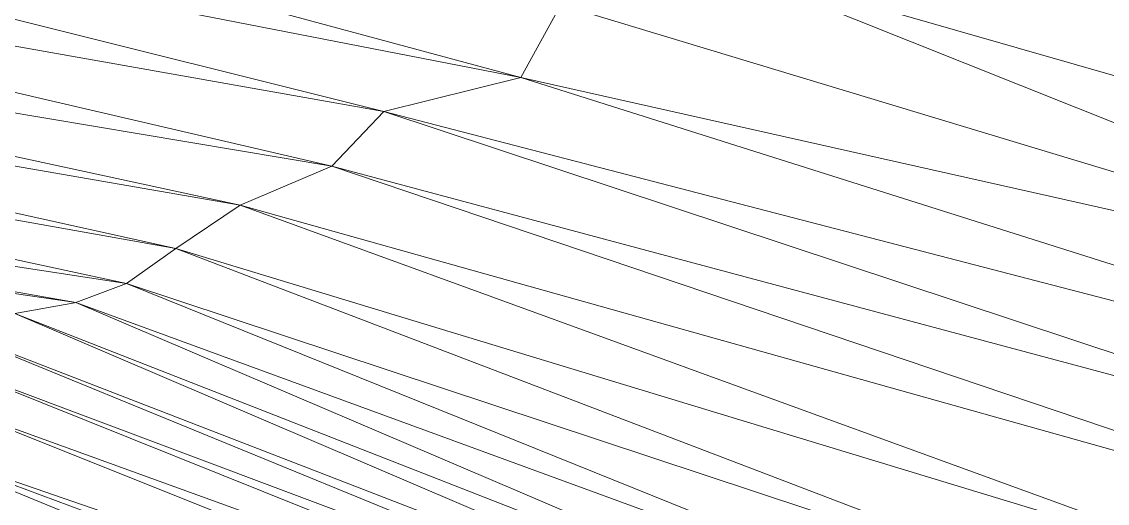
# Model space of a CAD drawing. Header units: millimetres. Extents: x -8546 to 211781, y -3000 to 31870.
# Drawn here: x -4434.81 to -4396.42, y 2815.86 to 2832.9 of the extents above; entities that cross this region are included whole.
import ezdxf

# ---------------------------------------------------------------- set-up
doc = ezdxf.new("R2010")
doc.units = ezdxf.units.MM
doc.layers.add('G-IMPT', color=8, linetype='Continuous', lineweight=9)
doc.layers.add('I-FURN', color=30, linetype='Continuous', lineweight=9)

# ---------------------------------------------------------------- blocks, each defined once
blk = doc.blocks.new('Artificial banana plant 1500mm - Family 4__C1-728657-Begane grond')
at = {"layer": 'G-IMPT'}
for p, q in [((-44.998, 185.016), (-4.398, 174.046)), ((-44.998, 185.016), (-4.398, 174.046)), ((-48.278, 182.611), (-4.398, 174.046)), ((-48.278, 182.611), (-4.398, 174.046)), ((-48.278, 182.611), (-9.238, 172.841)), ((-48.278, 182.611), (-9.238, 172.841)), ((-51.668, 180.363), (-9.238, 172.841)), ((-51.668, 180.363), (-9.238, 172.841)), ((-51.668, 180.363), (-11.078, 170.909)), ((-51.668, 180.363), (-11.078, 170.909)), ((-54.568, 178.203), (-11.078, 170.909)), ((-54.568, 178.203), (-11.078, 170.909)), ((-54.568, 178.203), (-14.318, 169.535)), ((-54.568, 178.203), (-14.318, 169.535)), ((39.302, 167.588), (1.752, 178.373)), ((39.302, 167.588), (1.752, 178.373)), ((34.362, 165.334), (1.752, 178.373)), ((34.362, 165.334), (1.752, 178.373)), ((-56.688, 176.845), (-14.318, 169.535)), ((-56.688, 176.845), (-14.318, 169.535)), ((-56.688, 176.845), (-16.598, 168.003)), ((-56.688, 176.845), (-16.598, 168.003)), ((-4.398, 174.046), (-2.988, 176.616)), ((-4.398, 174.046), (-2.988, 176.616)), ((34.362, 165.334), (-2.988, 176.616)), ((34.362, 165.334), (-2.988, 176.616)), ((-58.438, 175.426), (-18.348, 166.756)), ((-58.438, 175.426), (-18.348, 166.756)), ((-58.438, 175.426), (-16.598, 168.003)), ((-58.438, 175.426), (-16.598, 168.003)), ((-4.398, 174.046), (-9.238, 172.841)), ((-4.398, 174.046), (-9.238, 172.841)), ((38.982, 160.324), (-4.398, 174.046)), ((38.982, 160.324), (-4.398, 174.046)), ((34.362, 165.334), (-4.398, 174.046)), ((34.362, 165.334), (-4.398, 174.046)), ((-20.138, 166.085), (-60.478, 173.283)), ((-20.138, 166.085), (-60.478, 173.283)), ((-60.478, 173.283), (-18.348, 166.756)), ((-60.478, 173.283), (-18.348, 166.756)), ((-9.238, 172.841), (-11.078, 170.909)), ((-9.238, 172.841), (-11.078, 170.909)), ((38.982, 160.324), (-9.238, 172.841)), ((38.982, 160.324), (-9.238, 172.841)), ((28.962, 160.184), (-9.238, 172.841)), ((28.962, 160.184), (-9.238, 172.841)), ((-63.428, 172.437), (-20.138, 166.085)), ((-63.428, 172.437), (-20.138, 166.085)), ((-11.078, 170.909), (-14.318, 169.535)), ((-11.078, 170.909), (-14.318, 169.535)), ((28.962, 160.184), (-11.078, 170.909)), ((28.962, 160.184), (-11.078, 170.909)), ((28.952, 157.38), (-11.078, 170.909)), ((28.952, 157.38), (-11.078, 170.909)), ((-14.318, 169.535), (-16.598, 168.003)), ((-14.318, 169.535), (-16.598, 168.003)), ((28.952, 157.38), (-14.318, 169.535)), ((28.952, 157.38), (-14.318, 169.535)), ((-14.318, 169.535), (22.492, 156.13)), ((-14.318, 169.535), (22.492, 156.13)), ((-18.348, 166.756), (-16.598, 168.003)), ((-18.348, 166.756), (-16.598, 168.003)), ((21.594, 156.402), (-16.598, 168.003)), ((21.594, 156.402), (-16.598, 168.003)), ((-16.598, 168.003), (19.022, 154.396)), ((-16.598, 168.003), (19.022, 154.396)), ((-20.138, 166.085), (-18.348, 166.756)), ((-20.138, 166.085), (-18.348, 166.756)), ((16.972, 152.525), (-18.348, 166.756)), ((16.972, 152.525), (-18.348, 166.756)), ((-18.348, 166.756), (19.022, 154.396)), ((-18.348, 166.756), (19.022, 154.396)), ((-22.288, 165.704), (-20.185, 166.077)), ((-22.288, 165.704), (-20.185, 166.077)), ((14.912, 151.143), (-20.138, 166.085)), ((14.912, 151.143), (-20.138, 166.085)), ((-20.138, 166.085), (16.323, 152.762)), ((-20.138, 166.085), (16.323, 152.762)), ((-22.288, 165.704), (13.102, 150.568)), ((-22.288, 165.704), (13.102, 150.568)), ((-22.288, 165.704), (14.912, 151.143)), ((-22.288, 165.704), (14.912, 151.143)), ((-25.168, 165.354), (11.562, 150.31)), ((-25.168, 165.354), (11.562, 150.31)), ((-25.168, 165.354), (13.102, 150.568)), ((-25.168, 165.354), (13.102, 150.568)), ((-24.958, 164.003), (10.382, 149.819)), ((-24.958, 164.003), (10.382, 149.819)), ((-24.958, 164.003), (11.562, 150.31)), ((-24.958, 164.003), (11.562, 150.31)), ((-24.588, 162.443), (9.712, 148.764)), ((-24.588, 162.443), (9.712, 148.764)), ((-24.588, 162.443), (10.382, 149.819)), ((-24.588, 162.443), (10.382, 149.819)), ((7.112, 147.352), (-27.618, 161.586)), ((7.112, 147.352), (-27.618, 161.586)), ((-27.618, 161.586), (8.982, 148.055)), ((-27.618, 161.586), (8.982, 148.055)), ((-27.618, 161.586), (9.712, 148.764)), ((-27.618, 161.586), (9.712, 148.764))]:
    blk.add_line(p, q, dxfattribs=at)
blk = doc.blocks.new('Artificial banana plant 1500mm - Family 4__C2-728658-Begane grond')
blk.add_blockref('Artificial banana plant 1500mm - Family 4__C1-728657-Begane grond', (0, 0))
blk = doc.blocks.new('Artificial banana plant 1500mm - Family 4-728656-Begane grond')
blk.add_blockref('Artificial banana plant 1500mm - Family 4__C2-728658-Begane grond', (0, 0))
blk = doc.blocks.new('Artificial banana plant 1500mm - Ny märkning-728662-Begane grond')
blk.add_blockref('Artificial banana plant 1500mm - Family 4-728656-Begane grond', (0, 0))

msp = doc.modelspace()

# ---------------------------------------------------------------- block references
at = {"layer": 'I-FURN'}
msp.add_blockref('Artificial banana plant 1500mm - Ny märkning-728662-Begane grond', (-4412.758, 2656.875), dxfattribs=at)

doc.saveas('drawing.dxf')
